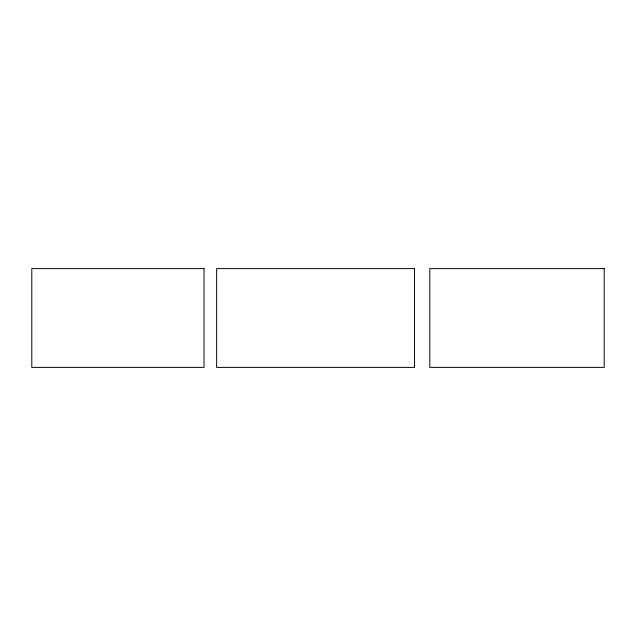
<?xml version="1.0" encoding="UTF-8"?>
<svg xmlns="http://www.w3.org/2000/svg" width="636" height="636" viewBox="0 0 636 636"><rect width="100%" height="100%" fill="white"/><g stroke="black" fill="none" stroke-linecap="round" stroke-linejoin="round"><path stroke-width="0.95" d="M204.037 268.607L31.8 268.607L31.8 367.393L204.037 367.393L204.037 268.607M414.537 268.607L216.638 268.607L216.638 367.393L414.537 367.393L414.537 268.607M604.2 268.607L429.793 268.607L429.793 367.393L604.2 367.393L604.2 268.607"/></g></svg>
